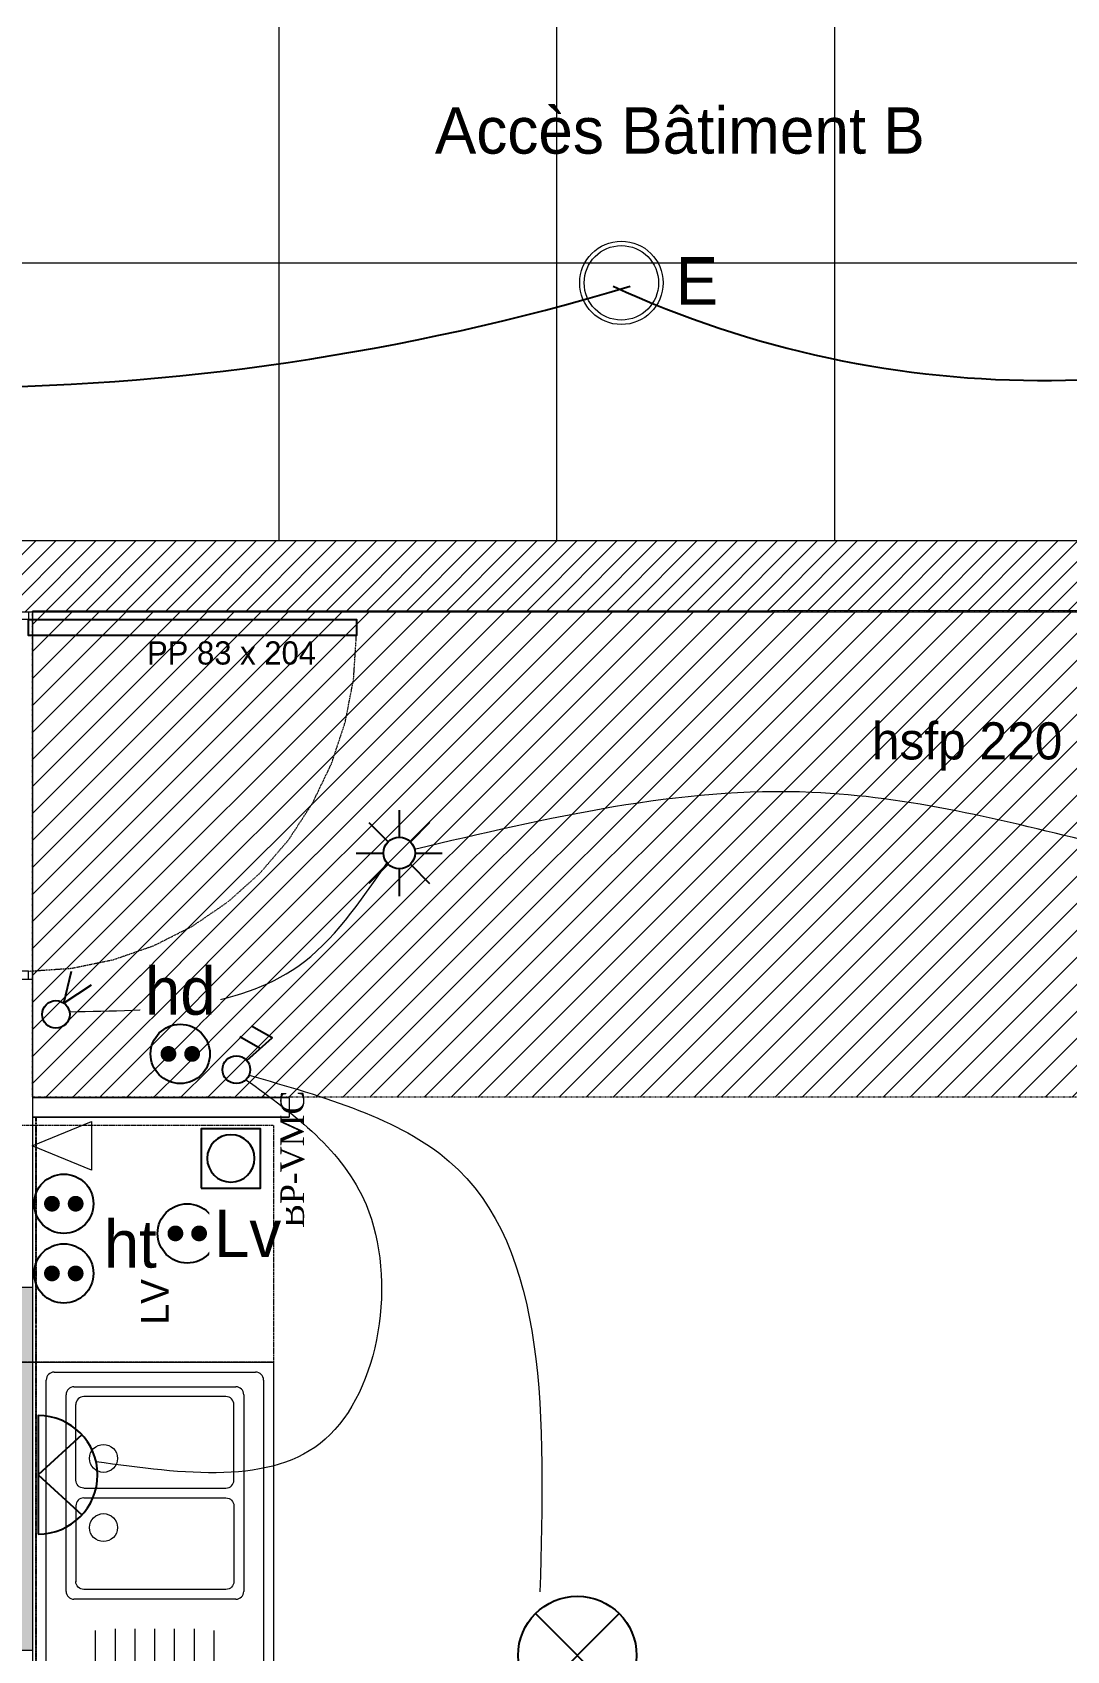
# Model space of a CAD drawing. Header units: centimetres. Extents: x 1724 to 19617, y -6503 to 8072.
# Drawn here: x 6935.6 to 7197.3, y 3868.5 to 4278.1 of the extents above; entities that cross this region are included whole.
import ezdxf

# ---------------------------------------------------------------- set-up
doc = ezdxf.new("R2010")
doc.units = ezdxf.units.CM
for name, pattern in [('Style de ligne -11', [0.347222, 0.20828, -0.138942]), ('Style de ligne -13', [0.147638, 0.098425, -0.049213]), ('Style de ligne -18', [0.164042, 0.054681, -0.109361]), ('Style de ligne -5', [0.20828, 0.069425, -0.138855])]:
    doc.linetypes.add(name, pattern=pattern)
for name, color, linetype, lineweight in [('B amÈnagement intÈrieur', 7, 'Continuous', 5), ('B GÈnÈral', 7, 'Continuous', 5), ('C ANNOTATIONS-prestations-1', 7, 'Continuous', 5), ('F REMPLISSAGE-vert foncÈ', 7, 'Continuous', 5)]:
    doc.layers.add(name, color=color, linetype=linetype, lineweight=lineweight)
for name, color, linetype in [('B aménagement intérieur', 252, 'Continuous'), ('B faience', 252, 'Style de ligne -11'), ('B Général', 252, 'Continuous'), ('C ANNOTATIONS-prestations', 252, 'Continuous'), ('C ANNOTATIONS-texte', 252, 'Continuous'), ('D SURFACES-shab', 252, 'Continuous'), ('F REMPLISSAGE-vert foncé', 252, 'Continuous'), ('prlm-ELEC-CFO', 1, 'Continuous'), ('prlm-VMC', 93, 'Continuous')]:
    doc.layers.add(name, color=color, linetype=linetype)
doc.styles.add('Eurostile', font='Eurosti.TTF')
doc.styles.add('prlm-elec-cfo', font='comic.ttf', dxfattribs={"height": 12})
doc.styles.add('prlm-vmc', font='pala.ttf', dxfattribs={"height": 14})

# ---------------------------------------------------------------- blocks, each defined once
blk = doc.blocks.new('xi.be')
at = {"layer": 'prlm-VMC', "color": 0, "linetype": 'ByBlock', "lineweight": 5, "flags": 128}
blk.add_lwpolyline([(-6.17, -15), (6.17, -15), (0, 0)], close=True, dxfattribs=at)
at = {"layer": 'prlm-VMC', "color": 0, "linetype": 'ByBlock', "lineweight": 5}
blk.add_solid([(0, -1), (5.17, -14), (-5.17, -14), (0, -1)], dxfattribs=at)
blk = doc.blocks.new('xi.bp-vmc-cui')
at = {"layer": 'prlm-VMC', "color": 0, "linetype": 'ByBlock', "lineweight": -2, "flags": 128}
blk.add_lwpolyline([(-7.5, 7.5), (7.5, 7.5), (7.5, -7.5), (-7.5, -7.5)], close=True, dxfattribs=at)
at = {"layer": 'prlm-VMC', "color": 0, "linetype": 'ByBlock', "lineweight": -2}
blk.add_circle((0, 0), 6, dxfattribs=at)
blk = doc.blocks.new('xi.ECAP')
at = {"color": 0}
blk.add_wipeout([(-15, 0), (-10.13, 11.06), (0, 15), (10.13, 11.06), (15, 0)], dxfattribs=at).dxf.layer = 'prlm-ELEC-CFO'
at = {"layer": 'prlm-ELEC-CFO', "color": 0, "linetype": 'ByBlock', "lineweight": -2, "flags": 128}
blk.add_lwpolyline([(15, 0, 1), (-15, 0)], format="xyb", close=True, dxfattribs=at)
at = {"layer": 'prlm-ELEC-CFO', "color": 0}
blk.add_lwpolyline([(-10.13, 11.06), (0, 0), (10.13, 11.06)], dxfattribs=at)
blk = doc.blocks.new('xi.PTCE')
at = {"layer": 'prlm-ELEC-CFO', "color": 0}
for points in [[(-10.61, 10.61), (10.61, -10.61)], [(10.61, 10.61), (-10.61, -10.61)]]:
    blk.add_lwpolyline(points, dxfattribs=at)
at = {"layer": 'prlm-ELEC-CFO', "color": 0, "linetype": 'ByBlock'}
blk.add_circle((0, 0), 15, dxfattribs=at)
blk = doc.blocks.new('xi.SPOT')
at = {"color": 0, "lineweight": 5}
blk.add_wipeout([(-4, 0), (-2.83, -2.83), (0, -4), (2.83, -2.83), (4, 0), (2.83, 2.83), (0, 4), (-2.83, 2.83)], dxfattribs=at).dxf.layer = 'prlm-ELEC-CFO'
at = {"layer": 'prlm-ELEC-CFO', "color": 0, "linetype": 'ByBlock', "lineweight": -2, "flags": 128}
for points in [[(0, 10.88), (0, 4)], [(-7.69, 7.69), (-2.83, 2.83)], [(7.69, 7.69), (2.83, 2.83)], [(-10.88, 0), (-4, 0)], [(4, 0), (10.88, 0)], [(-2.83, -2.83), (-7.69, -7.69)], [(0, -4), (0, -10.88)], [(2.83, -2.83), (7.69, -7.69)]]:
    blk.add_lwpolyline(points, dxfattribs=at)
at = {"layer": 'prlm-ELEC-CFO', "color": 0, "linetype": 'ByBlock', "lineweight": -2}
blk.add_circle((0, 0), 4, dxfattribs=at)
blk = doc.blocks.new('xi.VV')
at = {"layer": 'prlm-ELEC-CFO', "color": 0}
blk.add_lwpolyline([(6.95, 3.42), (0.01, -1.13), (1.91, 6.95)], dxfattribs=at)
blk.add_circle((-2, -4), 3.5, dxfattribs=at)
blk = doc.blocks.new('xi.DA')
at = {"layer": 'prlm-ELEC-CFO', "color": 0}
for points in [[(4.05, 1.39), (-1.17, 4.34)], [(0.61, -1.67), (7.04, 4.05), (1.81, 7.01)]]:
    blk.add_lwpolyline(points, dxfattribs=at)
blk.add_circle((-2, -4), 3.5, dxfattribs=at)
blk = doc.blocks.new('xi.PCHD')
at = {"color": 0, "lineweight": 5}
blk.add_wipeout([(-7.5, -7.5), (7.5, -7.5), (7.5, 7.5), (-7.5, 7.5)], dxfattribs=at).dxf.layer = 'prlm-ELEC-CFO'
at = {"layer": 'prlm-ELEC-CFO', "color": 0, "linetype": 'ByBlock', "lineweight": 5, "const_width": 2}
for points in [[(-4, 0, 1), (-2, 0, 1)], [(2, 0, 1), (4, 0, 1)]]:
    blk.add_lwpolyline(points, format="xyb", close=True, dxfattribs=at)
at = {"layer": 'prlm-ELEC-CFO', "color": 0, "linetype": 'ByBlock', "lineweight": -2}
blk.add_circle((0, 0), 7.5, dxfattribs=at)
blk = doc.blocks.new('xi.PCHT')
at = {"color": 0, "lineweight": 5}
blk.add_wipeout([(-7.5, -7.5), (7.5, -7.5), (7.5, 7.5), (-7.5, 7.5)], dxfattribs=at).dxf.layer = 'prlm-ELEC-CFO'
at = {"layer": 'prlm-ELEC-CFO', "color": 0, "linetype": 'ByBlock', "lineweight": 5, "const_width": 2}
for points in [[(-4, 0, 1), (-2, 0, 1)], [(2, 0, 1), (4, 0, 1)]]:
    blk.add_lwpolyline(points, format="xyb", close=True, dxfattribs=at)
at = {"layer": 'prlm-ELEC-CFO', "color": 0, "linetype": 'ByBlock', "lineweight": -2}
blk.add_circle((0, 0), 7.5, dxfattribs=at)
blk = doc.blocks.new('xi.LV')
at = {"color": 0, "lineweight": 5}
blk.add_wipeout([(-7.5, -7.5), (7.5, -7.5), (7.5, 7.5), (-7.5, 7.5)], dxfattribs=at).dxf.layer = 'prlm-ELEC-CFO'
at = {"layer": 'prlm-ELEC-CFO', "color": 0, "linetype": 'ByBlock', "lineweight": 5, "const_width": 2}
for points in [[(-4, 0, 1), (-2, 0, 1)], [(2, 0, 1), (4, 0, 1)]]:
    blk.add_lwpolyline(points, format="xyb", close=True, dxfattribs=at)
at = {"layer": 'prlm-ELEC-CFO', "color": 0, "linetype": 'ByBlock', "lineweight": -2}
blk.add_circle((0, 0), 7.5, dxfattribs=at)
blk = doc.blocks.new('xi.lumE')
at = {"layer": 'prlm-ELEC-CFO', "color": 0, "linetype": 'ByBlock', "lineweight": 13}
for radius in [10.55, 9.42]:
    blk.add_circle((0, 0), radius, dxfattribs=at)
blk = doc.blocks.new('Evier 120.60 RSH')
at = {"layer": 'B Général', "color": 7, "linetype": 'Continuous', "lineweight": 5}
for p, q in [((-55.5, -2.5), (55.5, -2.5)), ((-57.5, -55.5), (-57.5, -4.5)), ((2, -7.53), (51.79, -7.53)), ((57.5, -4.5), (57.5, -55.5)), ((0, -50.5), (0, -9.53)), ((18.98, -10), (18.98, -10)), ((53.79, -9.53), (53.79, -50.5)), ((-52.12, -15), (-7.88, -15)), ((-52.5, -20), (-7.5, -20)), ((-52.5, -25), (-7.5, -25)), ((-52.5, -30), (-7.5, -30)), ((-52.5, -35), (-7.5, -35)), ((-52.5, -40), (-7.5, -40)), ((-52.12, -45), (-7.88, -45)), ((25.65, -43.33), (25.65, -43.33)), ((51.79, -52.5), (2, -52.5)), ((9.17, -50), (9.17, -50)), ((55.5, -57.5), (-55.5, -57.5))]:
    blk.add_line(p, q, dxfattribs=at)
at = {"layer": 'B Général', "color": 7, "linetype": 'Continuous', "lineweight": 5, "flags": 128}
blk.add_lwpolyline([(-60, 0), (-60, 6), (60, 6), (60, 0)], dxfattribs=at)
blk.add_lwpolyline([(-60, 0), (60, 0), (60, -60), (-60, -60)], close=True, dxfattribs=at)
for points in [[(25.65, -12), (25.65, -48, -0.414212), (23.65, -50), (4.5, -50, -0.198914), (3.09, -49.41, -0.198914), (2.5, -48), (2.5, -12, -0.414214), (4.5, -10)], [(25.65, -12, 0.414212), (23.65, -10), (4.45, -10)], [(28.15, -12), (28.15, -48, 0.414212), (30.15, -50), (49.29, -50, 0.198914), (50.71, -49.41, 0.198914), (51.29, -48), (51.29, -12, 0.414214), (49.29, -10)], [(28.15, -12, -0.414212), (30.15, -10), (49.34, -10)]]:
    blk.add_lwpolyline(points, format="xyb", dxfattribs=at)
at = {"layer": 'B Général', "color": 7, "linetype": 'Continuous', "lineweight": 5}
for centre, start, end in [((-55.5, -4.5), 90, 180), ((55.5, -4.5), 0, 90), ((2, -9.53), 90, 180), ((51.79, -9.53), 0, 90), ((2, -50.5), 180, 270), ((51.79, -50.5), 270, 0), ((-55.5, -55.5), 180, 270), ((55.5, -55.5), 270, 0)]:
    blk.add_arc(centre, 2, start, end, dxfattribs=at)
for centre in [(18.15, -17), (35.65, -17)]:
    blk.add_ellipse(centre, major_axis=(3.54, 0), ratio=1, dxfattribs=at)
blk = doc.blocks.new('PP 80')
at = {"layer": 'B Général', "flags": 128}
blk.add_lwpolyline([(-43, 2.5), (-43, 85.5), (-39, 85.5), (-39, 2.5)], close=True, dxfattribs=at)
at = {"layer": 'B Général', "linetype": 'Style de ligne -18', "lineweight": 5, "flags": 128}
blk.add_lwpolyline([(46, 2.5), (45.27, 13.33), (43.1, 23.98), (39.53, 34.26), (34.61, 44), (28.44, 53.03), (21.1, 61.19), (12.74, 68.35), (3.5, 74.38), (-6.47, 79.18), (-17, 82.67), (-27.91, 84.79), (-39, 85.5)], dxfattribs=at)
at = {"layer": 'B Général', "color": 7, "linetype": 'Continuous', "lineweight": 5, "flags": 128}
for points in [[(-45, 2.5), (-43, 2.5), (-43, 0), (-40, 0), (-40, -2.5), (-45, -2.5)], [(48, 2.5), (46, 2.5), (46, 0), (43, 0), (43, -2.5), (48, -2.5), (48, -2.5), (48, -2.5), (48, 1.79), (48, 1.79)]]:
    blk.add_lwpolyline(points, close=True, dxfattribs=at)
at = {"layer": 'C ANNOTATIONS-prestations', "insert": (-37.49, 32.5), "char_height": 5.8739, "attachment_point": 1, "rotation": 90, "line_spacing_factor": 0.895453, "style": 'Eurostile'}
blk.add_mtext('PP 83 x 204', dxfattribs=at)

msp = doc.modelspace()

# ---------------------------------------------------------------- hatches: boundary and pattern name
at = {"layer": 'B GÈnÈral', "linetype": 'Continuous', "lineweight": 5}
h = msp.add_hatch(dxfattribs=at)
h.set_pattern_fill('50_BETON', style=0, pattern_type=2)
h.set_pattern_definition([(45, (0.0456, -2.938), (2.4253472, -2.6458333), [])])
h.paths.add_polyline_path([(6692.899, 4149.451), (6692.899, 4131.451), (7614.53, 4131.451), (7614.53, 4149.451)])
at = {"layer": 'B GÈnÈral', "linetype": 'Continuous', "lineweight": 0, "true_color": 0xc0dcc0}
msp.add_hatch(color=9, dxfattribs=at).paths.add_polyline_path([(6929.878, 3872.151), (6928.578, 3873.451), (6812.226, 3873.451), (6812.226, 3868.451), (6935.578, 3868.451), (6934.278, 3869.751)])

# ---------------------------------------------------------------- linework, layer by layer
at = {"layer": 'B Général', "color": 7, "linetype": 'Continuous', "lineweight": 18}
for p, q in [((6692.899, 4149.451), (7614.53, 4149.451)), ((6692.899, 4131.451), (7614.53, 4131.451))]:
    msp.add_line(p, q, dxfattribs=at)
at = {"layer": 'B Général', "color": 7, "linetype": 'Continuous', "lineweight": 5}
for p, q in [((6692.899, 4149.451), (7614.53, 4149.451)), ((6692.899, 4131.451), (7614.53, 4131.451)), ((6928.578, 4131.451), (6935.578, 4131.451)), ((6935.578, 4131.492), (6935.578, 4131.451)), ((6928.578, 4038.451), (6935.578, 4038.451)), ((6935.578, 4038.451), (6935.578, 4008.453)), ((6935.578, 4008.453), (7000.578, 4008.453)), ((6935.578, 4003.453), (7000.578, 4003.453)), ((6935.578, 3868.451), (6935.578, 3548.451))]:
    msp.add_line(p, q, dxfattribs=at)
at = {"layer": 'B Général', "color": 7, "linetype": 'Continuous', "lineweight": 13}
for p, q in [((6935.578, 4008.453), (7000.578, 4008.453)), ((6935.578, 4003.453), (7000.578, 4003.453))]:
    msp.add_line(p, q, dxfattribs=at)
at = {"layer": 'F REMPLISSAGE-vert foncÈ', "color": 54, "linetype": 'Continuous', "true_color": 0x99aa00}
msp.add_solid([(6935.578, 3868.451), (6934.278, 3869.751), (6812.226, 3868.451), (6812.226, 3869.751)], dxfattribs=at)
at = {"layer": 'F REMPLISSAGE-vert foncé', "color": 98, "linetype": 'Continuous', "lineweight": 13, "true_color": 0x004400}
msp.add_line((6935.578, 3868.451), (6928.578, 3868.451), dxfattribs=at)
at = {"layer": 'prlm-ELEC-CFO'}
msp.add_arc((6912.368, 4792.888), 604.764, 253.232731, 286.767269, dxfattribs=at)
at = {"layer": 'prlm-ELEC-CFO', "lineweight": 13}
msp.add_spline([(6990.425, 4014.12), (7041.091, 3992.299), (7064.041, 3883.344)], degree=3, dxfattribs=at)

# ---------------------------------------------------------------- block references
at = {"layer": 'prlm-ELEC-CFO'}
for name, p, rotation in [('xi.lumE', (7084.642, 4214.691), 180), ('xi.ECAP', (6937.07, 3912.948), 270)]:
    msp.add_blockref(name, p, dxfattribs=dict(at, rotation=rotation))
for name, p in [('xi.SPOT', (7028.417, 4070.358)), ('xi.VV', (6943.532, 4033.496)), ('xi.DA', (6989.21, 4019.505)), ('xi.PTCE', (7073.497, 3867.222))]:
    msp.add_blockref(name, p, dxfattribs=at)
at = {"layer": 'prlm-ELEC-CFO', "xscale": -1, "rotation": 180}
msp.add_blockref('xi.bp-vmc-cui', (6985.818, 3993.061), dxfattribs=at)
at = {"layer": 'prlm-VMC', "xscale": -1, "rotation": 90}
msp.add_blockref('xi.be', (6935.532, 3996.214), dxfattribs=at)

# ---------------------------------------------------------------- texts
at = {"layer": 'C ANNOTATIONS-prestations', "insert": (7148.033, 4091.214), "char_height": 9.3982, "width": 140.26552, "attachment_point": 7, "line_spacing_factor": 0.895453, "style": 'Eurostile'}
msp.add_mtext('hsfp 220', dxfattribs=at)
at = {"layer": 'C ANNOTATIONS-texte', "color": 7, "lineweight": 30, "insert": (7037.447, 4259.141), "char_height": 11.74778, "width": 416.82471, "attachment_point": 1, "rotation": 0, "line_spacing_factor": 0.895453, "style": 'Eurostile'}
msp.add_mtext('Accès Bâtiment B', dxfattribs=at)
at = {"layer": 'prlm-ELEC-CFO', "lineweight": 20, "insert": (7103.773, 4221.21), "char_height": 12, "attachment_point": 2, "line_spacing_factor": 0.8, "style": 'prlm-elec-cfo', "bg_fill": 3, "box_fill_scale": 0.95, "bg_fill_color": 256, "bg_fill_transparency": 0}
msp.add_mtext('E', dxfattribs=at)
at = {"layer": 'prlm-ELEC-CFO', "insert": (6998.345, 4010.198), "char_height": 6, "attachment_point": 3, "rotation": 90, "style": 'prlm-vmc'}
msp.add_mtext_dynamic_manual_height_columns('BP-VMC', width=101.12978, gutter_width=50, heights=[0], dxfattribs=at)

# ---------------------------------------------------------------- next in the draw order: linework, layer by layer
at = {"layer": 'prlm-ELEC-CFO'}
msp.add_arc((7191.375, 4449.969), 260.001, 245.25846, 295.67615, dxfattribs=at)
at = {"layer": 'prlm-ELEC-CFO', "lineweight": 13}
for points in [[(7205.825, 4072.554), (7132.873, 4085.717), (7032.314, 4071.26)], [(6944.965, 4030.178), (7002.757, 4041.66), (7025.32, 4067.826)], [(6989.635, 4012.981), (7020.016, 3981.372), (7009.654, 3921.956), (6951.701, 3916.251)]]:
    msp.add_spline(points, degree=3, dxfattribs=at)

# ---------------------------------------------------------------- next in the draw order: block references
at = {"layer": 'B Général', "color": 7, "rotation": 90}
msp.add_blockref('Evier 120.60 RSH', (6936.578, 3881.453), dxfattribs=at)

# ---------------------------------------------------------------- next in the draw order: block references
at = {"layer": 'prlm-ELEC-CFO'}
for name, p in [('xi.PCHD', (6973.01, 4019.505)), ('xi.PCHT', (6943.532, 3981.579))]:
    msp.add_blockref(name, p, dxfattribs=at)

# ---------------------------------------------------------------- next in the draw order: texts
at = {"layer": 'prlm-ELEC-CFO', "lineweight": 20, "char_height": 12, "attachment_point": 5, "line_spacing_factor": 0.8, "style": 'prlm-elec-cfo', "bg_fill": 3, "box_fill_scale": 1.1, "bg_fill_color": 256, "bg_fill_transparency": 0}
for s, insert in [('hd', (6973.01, 4035.337)), ('ht', (6960.377, 3971.329))]:
    msp.add_mtext(s, dxfattribs=dict(at, insert=insert))

# ---------------------------------------------------------------- next in the draw order: hatches: boundary and pattern name
at = {"layer": 'B amÈnagement intÈrieur', "linetype": 'Continuous', "lineweight": 5, "true_color": 0xaaaaaa}
h = msp.add_hatch(dxfattribs=at)
h.set_pattern_fill('F_P__SOFFITE', color=253, style=0, pattern_type=2)
h.set_pattern_definition([(45, (6913.0334, 3845.9015), (-3.52778, 3.30729), [])])
h.paths.add_polyline_path([(6935.578, 4131.599), (7309.547, 4131.599), (7309.547, 4008.567), (6935.578, 4008.567)])

# ---------------------------------------------------------------- next in the draw order: linework, layer by layer
at = {"layer": 'B aménagement intérieur', "color": 7, "linetype": 'Style de ligne -5', "lineweight": 5, "flags": 128}
msp.add_lwpolyline([(6935.578, 4131.599), (7309.547, 4131.599), (7309.547, 4008.567), (6935.578, 4008.567)], close=True, dxfattribs=at)

# ---------------------------------------------------------------- next in the draw order: block references
at = {"layer": 'B Général', "color": 7, "rotation": 270}
msp.add_blockref('PP 80', (6932.078, 4086.451), dxfattribs=at)
at = {"layer": 'prlm-ELEC-CFO'}
for name, p in [('xi.LV', (6974.774, 3974.064)), ('xi.PCHT', (6943.532, 3963.935))]:
    msp.add_blockref(name, p, dxfattribs=at)

# ---------------------------------------------------------------- next in the draw order: texts
at = {"layer": 'B Général', "color": 7, "insert": (6966.578, 3956.749), "char_height": 7.0487, "attachment_point": 5, "rotation": 90, "line_spacing_factor": 0.895453, "style": 'Eurostile'}
msp.add_mtext('LV', dxfattribs=at)

# ---------------------------------------------------------------- next in the draw order: hatches: boundary and pattern name
at = {"layer": 'B GÈnÈral', "linetype": 'Continuous', "lineweight": 0, "true_color": 0xc0dcc0}
for points in [[(6934.278, 3959.151), (6935.578, 3960.451), (6852.934, 3960.451), (6852.934, 3955.451), (6928.578, 3955.451), (6929.878, 3956.751)], [(6934.278, 3869.751), (6935.578, 3868.451), (6935.578, 3960.451), (6934.278, 3959.151), (6929.878, 3956.751), (6928.578, 3955.451), (6928.578, 3873.451), (6929.878, 3872.151)]]:
    msp.add_hatch(color=9, dxfattribs=at).paths.add_polyline_path(points)

# ---------------------------------------------------------------- next in the draw order: linework, layer by layer
at = {"layer": 'B faience'}
msp.add_line((6936.578, 3821.581), (6936.578, 4003.453), dxfattribs=at)
at = {"layer": 'B Général', "color": 7, "linetype": 'Continuous', "lineweight": 5}
for p in [(6935.578, 4038.451), (6935.578, 4003.453)]:
    msp.add_line(p, (6935.578, 3960.451), dxfattribs=at)
at = {"layer": 'B Général', "color": 98, "linetype": 'Continuous', "lineweight": 13, "true_color": 0x004400}
msp.add_line((6935.578, 3960.451), (6935.578, 3868.451), dxfattribs=at)
at = {"layer": 'B Général', "color": 7, "linetype": 'Style de ligne -13', "lineweight": 5, "flags": 128}
msp.add_lwpolyline([(6936.578, 3941.453), (6930.578, 3941.453), (6930.578, 4001.453), (6936.578, 4001.453)], dxfattribs=at)
at = {"layer": 'F REMPLISSAGE-vert foncÈ', "color": 54, "linetype": 'Continuous', "true_color": 0x99aa00}
for points in [[(6934.278, 3959.151), (6935.578, 3960.451), (6852.934, 3959.151), (6852.934, 3960.451)], [(6934.278, 3869.751), (6935.578, 3868.451), (6934.278, 3959.151), (6935.578, 3960.451)]]:
    msp.add_solid(points, dxfattribs=at)
at = {"layer": 'F REMPLISSAGE-vert foncé', "color": 98, "linetype": 'Continuous', "lineweight": 13, "true_color": 0x004400}
for p, q in [((6928.578, 3960.451), (6935.578, 3960.451)), ((6935.578, 3960.451), (6935.578, 3868.451))]:
    msp.add_line(p, q, dxfattribs=at)

# ---------------------------------------------------------------- next in the draw order: texts
at = {"layer": 'prlm-ELEC-CFO', "lineweight": 20, "insert": (6990.057, 3974.064), "char_height": 12, "attachment_point": 5, "line_spacing_factor": 0.8, "style": 'prlm-elec-cfo', "bg_fill": 3, "box_fill_scale": 1.1, "bg_fill_color": 256, "bg_fill_transparency": 0}
msp.add_mtext('Lv', dxfattribs=at)

# ---------------------------------------------------------------- next in the draw order: hatches: boundary and pattern name
at = {"layer": 'C ANNOTATIONS-prestations-1', "linetype": 'Continuous', "lineweight": 9, "true_color": 0x989898}
h = msp.add_hatch(dxfattribs=at)
h.set_pattern_fill('DALETTES TERRASSE 50X50', color=252, scale=1.406016, style=0, pattern_type=2)
h.set_pattern_definition([(0, (4678.046, 4149.45), (4e-15, -70.3008), []), (270, (4678.046, 4149.45), (70.3008, 0), [])])
h.paths.add_polyline_path([(5175.064, 2609.351), (5175.076, 3514.451), (5185.098, 3514.451), (5185.087, 4149.451), (7612.53, 4149.451), (7612.53, 4279.451), (5150.087, 4279.451), (5150.087, 4684.951), (5020.01, 4685.039), (5020.01, 4327.451), (4835.01, 4327.451), (4835.01, 4214.95), (4875.884, 4156.927), (4911.686, 4097.061), (4942.417, 4035.352), (4968.077, 3971.801), (4988.667, 3906.408), (5004.185, 3839.172), (5014.632, 3770.094), (5020.008, 3699.174), (5020.008, 3425.401), (4986.156, 3334.878), (4944.546, 3240.451), (4343.119, 3240.451), (4343.119, 3192.545), (4272.488, 3192.545), (4272.488, 3240.451), (3830.996, 3240.451), (3830.995, 2607.579), (4677.01, 2608.695), (4677.01, 2660.465), (4743.01, 2660.465), (4743.01, 2608.782)])

# ---------------------------------------------------------------- next in the draw order: linework, layer by layer
at = {"layer": 'B Général', "color": 7, "linetype": 'Style de ligne -13', "lineweight": 5, "flags": 128}
msp.add_lwpolyline([(6936.578, 3941.453), (6936.578, 4001.453), (6996.578, 4001.453), (6996.578, 3941.453)], close=True, dxfattribs=at)
at = {"layer": 'D SURFACES-shab', "lineweight": 18, "flags": 128}
msp.add_lwpolyline([(6935.578, 3548.451), (7604.53, 3548.565), (7604.53, 3811.55), (7309.512, 3811.639), (7309.547, 4131.713), (6935.578, 4131.599), (6935.578, 4008.567), (7000.578, 4008.453), (7000.578, 4003.453), (6935.578, 4003.453)], close=True, dxfattribs=at)

doc.saveas('drawing.dxf')
